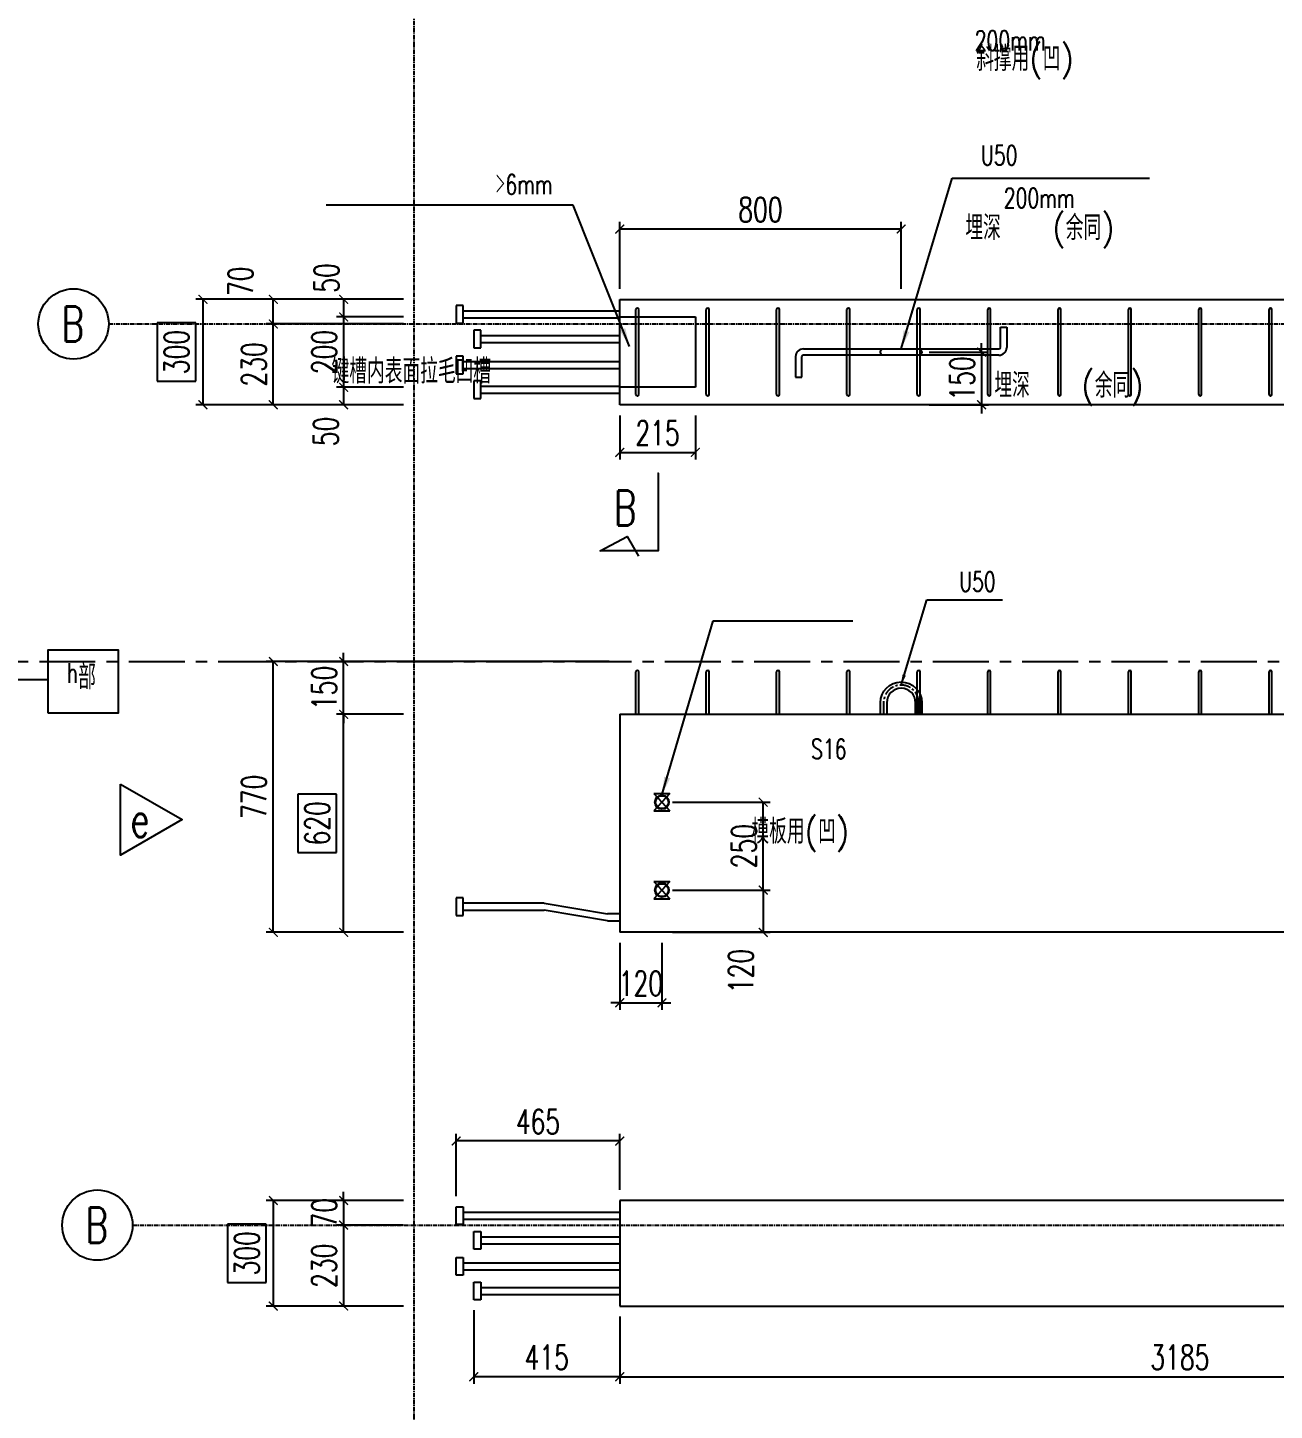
# Model space of a CAD drawing. Header units: inches. Extents: x 280713 to 330889, y 163288 to 177285.
# Drawn here: x 316578 to 320123, y 167412 to 171344 of the extents above; entities that cross this region are included whole.
import ezdxf
from ezdxf.enums import TextEntityAlignment as Align

# ---------------------------------------------------------------- set-up
doc = ezdxf.new("R2010")
doc.units = ezdxf.units.IN
doc.linetypes.add('CENTER', pattern=[50.8, 31.75, -6.35, 6.35, -6.35])
for name, color, linetype in [('PC梁箍筋', 3, 'Continuous'), ('PC梁钢筋', 6, 'Continuous'), ('尺寸', 7, 'Continuous'), ('文字', 7, 'Continuous'), ('轴线', 1, 'CENTER'), ('金属件S', 243, 'Continuous'), ('金属件U', 163, 'Continuous'), ('预制构件', 30, 'Continuous')]:
    doc.layers.add(name, color=color, linetype=linetype)
doc.styles.add('中文标注', font='standard.shx', dxfattribs={"bigfont": 'gbcbig.shx'})
doc.styles.add('副本柱标注', font='simplex.shx', dxfattribs={"width": 0.7, "bigfont": 'gbcbig.shx'})
doc.styles.add('尺寸123', font='simplex1.shx', dxfattribs={"width": 0.7, "height": 70, "bigfont": 'gbcbig.shx'})
doc.styles.add('尺寸用', font='', dxfattribs={"width": 0.7, "height": 40})
doc.styles.get('尺寸用').set_extended_font_data('SimSun')
doc.dimstyles.new('S-10', dxfattribs={"dimscale": 10, "dimtxt": 3.5, "dimasz": 2.5, "dimexe": 2, "dimexo": 3, "dimgap": 2, "dimtad": 1, "dimdec": 1, "dimdsep": 46, "dimtxsty": '尺寸用', "dimblk": 'ARCHTICK', "dimcen": 1.75, "dimaunit": 1, "dimadec": 0, "dimazin": 0, "dimtfac": 1, "dimtdec": 1, "dimtix": 1, "dimtmove": 2, "dimatfit": 3, "dimfxl": 1, "dimarcsym": 0})
doc.dimstyles.new('S-30', dxfattribs={"dimscale": 30, "dimtxt": 3.5, "dimasz": 1, "dimexe": 1, "dimexo": 3, "dimtad": 1, "dimdec": 1, "dimdsep": 46, "dimtxsty": '尺寸用', "dimblk": 'ARCHTICK', "dimcen": 1.75, "dimaunit": 1, "dimadec": 1, "dimazin": 0, "dimtfac": 1, "dimtdec": 1, "dimtix": 1, "dimtmove": 2, "dimatfit": 3, "dimfxl": 1, "dimarcsym": 0})
doc.dimstyles.new('副本 S-10', dxfattribs={"dimscale": 10, "dimtxt": 3.5, "dimasz": 2.5, "dimexe": 2, "dimexo": 3, "dimgap": -2, "dimtad": 1, "dimdec": 1, "dimdsep": 46, "dimtxsty": '尺寸用', "dimblk": 'ARCHTICK', "dimcen": 1.75, "dimaunit": 1, "dimadec": 0, "dimazin": 0, "dimtfac": 1, "dimtdec": 1, "dimtix": 1, "dimtmove": 2, "dimatfit": 3, "dimfxl": 1, "dimarcsym": 0})

# ---------------------------------------------------------------- blocks, each defined once
blk = doc.blocks.new('_ArchTick')
at = {"color": 0, "linetype": 'ByBlock', "const_width": 0.15}
blk.add_lwpolyline([(-0.5, -0.5), (0.5, 0.5)], dxfattribs=at)
blk = doc.blocks.new('*D63')
at = {"layer": 'Defpoints', "color": 0, "transparency": 16777216}
for p in [(317676.6, 170571.8), (317476.6, 170521.8), (317676.6, 170521.8)]:
    blk.add_point(p, dxfattribs=at)
at = {"layer": '尺寸', "color": 0, "lineweight": -2, "transparency": 16777216}
for p, q in [((317646.6, 170571.8), (317456.6, 170571.8)), ((317476.6, 170571.8), (317476.6, 170521.8)), ((317646.6, 170521.8), (317456.6, 170521.8))]:
    blk.add_line(p, q, dxfattribs=at)
at = {"layer": '尺寸', "color": 0, "lineweight": -2, "transparency": 16777216, "xscale": 25, "yscale": 25, "zscale": 25}
for p, rotation in [((317476.6, 170571.8), 90), ((317476.6, 170521.8), 270)]:
    blk.add_blockref('_ArchTick', p, dxfattribs=dict(at, rotation=rotation))
at = {"layer": '尺寸', "color": 0, "transparency": 16777216, "insert": (317428.2, 170632.6), "char_height": 70, "attachment_point": 5, "rotation": 90, "style": '尺寸123'}
blk.add_mtext('50', dxfattribs=at)
blk = doc.blocks.new('*D64')
at = {"layer": 'Defpoints', "color": 0, "transparency": 16777216}
for p in [(317676.6, 170521.8), (317476.6, 170321.8), (317676.6, 170321.8)]:
    blk.add_point(p, dxfattribs=at)
at = {"layer": '尺寸', "color": 0, "lineweight": -2, "transparency": 16777216}
for p, q in [((317646.6, 170521.8), (317456.6, 170521.8)), ((317476.6, 170521.8), (317476.6, 170321.8)), ((317646.6, 170321.8), (317456.6, 170321.8))]:
    blk.add_line(p, q, dxfattribs=at)
at = {"layer": '尺寸', "color": 0, "lineweight": -2, "transparency": 16777216, "xscale": 25, "yscale": 25, "zscale": 25}
for p, rotation in [((317476.6, 170521.8), 90), ((317476.6, 170321.8), 270)]:
    blk.add_blockref('_ArchTick', p, dxfattribs=dict(at, rotation=rotation))
at = {"layer": '尺寸', "color": 0, "transparency": 16777216, "insert": (317421.6, 170421.8), "char_height": 70, "attachment_point": 5, "rotation": 90, "style": '尺寸123'}
blk.add_mtext('200', dxfattribs=at)
blk = doc.blocks.new('*D65')
at = {"layer": 'Defpoints', "color": 0, "transparency": 16777216}
for p in [(317676.6, 170321.8), (317476.6, 170271.8), (317676.6, 170271.8)]:
    blk.add_point(p, dxfattribs=at)
at = {"layer": '尺寸', "color": 0, "lineweight": -2, "transparency": 16777216}
for p, q in [((317646.6, 170321.8), (317456.6, 170321.8)), ((317476.6, 170321.8), (317476.6, 170271.8)), ((317646.6, 170271.8), (317456.6, 170271.8))]:
    blk.add_line(p, q, dxfattribs=at)
at = {"layer": '尺寸', "color": 0, "lineweight": -2, "transparency": 16777216, "xscale": 25, "yscale": 25, "zscale": 25}
for p, rotation in [((317476.6, 170321.8), 90), ((317476.6, 170271.8), 270)]:
    blk.add_blockref('_ArchTick', p, dxfattribs=dict(at, rotation=rotation))
at = {"layer": '尺寸', "color": 0, "transparency": 16777216, "insert": (317426.2, 170196), "char_height": 70, "attachment_point": 5, "rotation": 90, "style": '尺寸123'}
blk.add_mtext('50', dxfattribs=at)
blk = doc.blocks.new('*D66')
at = {"layer": 'Defpoints', "color": 0, "transparency": 16777216}
for p in [(317676.6, 170571.8), (317076.6, 170271.8), (317676.6, 170271.8)]:
    blk.add_point(p, dxfattribs=at)
at = {"layer": '尺寸', "color": 0, "lineweight": -2, "transparency": 16777216}
for p, q in [((317646.6, 170571.8), (317056.6, 170571.8)), ((317076.6, 170571.8), (317076.6, 170271.8)), ((317056.6, 170504.8), (316946.6, 170504.8)), ((316946.6, 170504.8), (316946.6, 170338.8)), ((317056.6, 170338.8), (317056.6, 170504.8)), ((316946.6, 170338.8), (317056.6, 170338.8)), ((317646.6, 170271.8), (317056.6, 170271.8))]:
    blk.add_line(p, q, dxfattribs=at)
at = {"layer": '尺寸', "color": 0, "lineweight": -2, "transparency": 16777216, "xscale": 25, "yscale": 25, "zscale": 25}
for p, rotation in [((317076.6, 170571.8), 90), ((317076.6, 170271.8), 270)]:
    blk.add_blockref('_ArchTick', p, dxfattribs=dict(at, rotation=rotation))
at = {"layer": '尺寸', "color": 0, "transparency": 16777216, "insert": (317001.6, 170421.8), "char_height": 70, "attachment_point": 5, "rotation": 90, "style": '副本柱标注'}
blk.add_mtext('300', dxfattribs=at)
blk = doc.blocks.new('*D67')
at = {"layer": 'Defpoints', "color": 0, "transparency": 16777216}
for p in [(317276.6, 170501.8), (317676.6, 170501.8), (317676.6, 170271.8)]:
    blk.add_point(p, dxfattribs=at)
at = {"layer": '尺寸', "color": 0, "lineweight": -2, "transparency": 16777216}
for p, q in [((317646.6, 170501.8), (317256.6, 170501.8)), ((317276.6, 170271.8), (317276.6, 170501.8)), ((317646.6, 170271.8), (317256.6, 170271.8))]:
    blk.add_line(p, q, dxfattribs=at)
at = {"layer": '尺寸', "color": 0, "lineweight": -2, "transparency": 16777216, "xscale": 25, "yscale": 25, "zscale": 25}
for p, rotation in [((317276.6, 170501.8), 90), ((317276.6, 170271.8), 270)]:
    blk.add_blockref('_ArchTick', p, dxfattribs=dict(at, rotation=rotation))
at = {"layer": '尺寸', "color": 0, "transparency": 16777216, "insert": (317221.6, 170386.8), "char_height": 70, "attachment_point": 5, "rotation": 90, "style": '尺寸123'}
blk.add_mtext('230', dxfattribs=at)
blk = doc.blocks.new('*D74')
at = {"layer": 'Defpoints', "color": 0, "transparency": 16777216}
for p in [(317476.6, 169391.8), (317676.6, 169391.8), (317676.6, 168771.8)]:
    blk.add_point(p, dxfattribs=at)
at = {"layer": '尺寸', "color": 0, "lineweight": -2, "transparency": 16777216}
for p, q in [((317646.6, 169391.8), (317456.6, 169391.8)), ((317476.6, 168771.8), (317476.6, 169391.8)), ((317456.6, 169164.8), (317346.6, 169164.8)), ((317346.6, 169164.8), (317346.6, 168998.8)), ((317456.6, 168998.8), (317456.6, 169164.8)), ((317346.6, 168998.8), (317456.6, 168998.8)), ((317646.6, 168771.8), (317456.6, 168771.8))]:
    blk.add_line(p, q, dxfattribs=at)
at = {"layer": '尺寸', "color": 0, "lineweight": -2, "transparency": 16777216, "xscale": 25, "yscale": 25, "zscale": 25}
for p, rotation in [((317476.6, 169391.8), 90), ((317476.6, 168771.8), 270)]:
    blk.add_blockref('_ArchTick', p, dxfattribs=dict(at, rotation=rotation))
at = {"layer": '尺寸', "color": 0, "transparency": 16777216, "insert": (317401.6, 169081.8), "char_height": 70, "attachment_point": 5, "rotation": 90, "style": '副本柱标注'}
blk.add_mtext('620', dxfattribs=at)
blk = doc.blocks.new('*D75')
at = {"layer": 'Defpoints', "color": 0, "transparency": 16777216}
for p in [(317476.6, 169541.8), (317676.6, 169541.8), (317676.6, 169391.8)]:
    blk.add_point(p, dxfattribs=at)
at = {"layer": '尺寸', "color": 0, "lineweight": -2, "transparency": 16777216}
for p, q in [((317476.6, 169541.8), (317476.6, 169566.8)), ((317646.6, 169541.8), (317456.6, 169541.8)), ((317476.6, 169391.8), (317476.6, 169541.8)), ((317646.6, 169391.8), (317456.6, 169391.8)), ((317476.6, 169391.8), (317476.6, 169366.8))]:
    blk.add_line(p, q, dxfattribs=at)
at = {"layer": '尺寸', "color": 0, "lineweight": -2, "transparency": 16777216, "xscale": 25, "yscale": 25, "zscale": 25}
for p, rotation in [((317476.6, 169541.8), 270), ((317476.6, 169391.8), 90)]:
    blk.add_blockref('_ArchTick', p, dxfattribs=dict(at, rotation=rotation))
at = {"layer": '尺寸', "color": 0, "transparency": 16777216, "insert": (317421.6, 169466.8), "char_height": 70, "attachment_point": 5, "rotation": 90, "style": '尺寸123'}
blk.add_mtext('150', dxfattribs=at)
blk = doc.blocks.new('*D76')
at = {"layer": 'Defpoints', "color": 0, "transparency": 16777216}
for p in [(317276.6, 169541.8), (318261.6, 169541.8), (317676.6, 168771.8)]:
    blk.add_point(p, dxfattribs=at)
at = {"layer": '尺寸', "color": 0, "lineweight": -2, "transparency": 16777216}
for p, q in [((318231.6, 169541.8), (317256.6, 169541.8)), ((317276.6, 168771.8), (317276.6, 169541.8)), ((317646.6, 168771.8), (317256.6, 168771.8))]:
    blk.add_line(p, q, dxfattribs=at)
at = {"layer": '尺寸', "color": 0, "lineweight": -2, "transparency": 16777216, "xscale": 25, "yscale": 25, "zscale": 25}
for p, rotation in [((317276.6, 169541.8), 90), ((317276.6, 168771.8), 270)]:
    blk.add_blockref('_ArchTick', p, dxfattribs=dict(at, rotation=rotation))
at = {"layer": '尺寸', "color": 0, "transparency": 16777216, "insert": (317221.6, 169156.8), "char_height": 70, "attachment_point": 5, "rotation": 90, "style": '尺寸123'}
blk.add_mtext('770', dxfattribs=at)
blk = doc.blocks.new('S16')
at = {"layer": '金属件S'}
for p, q in [((-13.6, 14.6), (13.6, -14.6)), ((13.6, 14.6), (-13.6, -14.6)), ((-13.6, 14.6), (13.6, 14.6)), ((-13.6, -14.6), (13.6, -14.6))]:
    blk.add_line(p, q, dxfattribs=at)
blk.add_circle((0, 0), 11, dxfattribs=at)
blk = doc.blocks.new('凹槽')
at = {"layer": '金属件S', "color": 8}
blk.add_circle((0, 0), 20, dxfattribs=at)
blk = doc.blocks.new('*D77')
at = {"layer": 'Defpoints', "color": 0, "transparency": 16777216}
for p in [(318381.6, 168891.8), (318381.6, 168771.8), (318669.5, 168771.8)]:
    blk.add_point(p, dxfattribs=at)
at = {"layer": '尺寸', "color": 0, "lineweight": -2, "transparency": 16777216}
for p, q in [((318411.6, 168891.8), (318689.5, 168891.8)), ((318669.5, 168891.8), (318669.5, 168771.8)), ((318411.6, 168771.8), (318689.5, 168771.8))]:
    blk.add_line(p, q, dxfattribs=at)
at = {"layer": '尺寸', "color": 0, "lineweight": -2, "transparency": 16777216, "xscale": 25, "yscale": 25, "zscale": 25}
for p, rotation in [((318669.5, 168891.8), 90), ((318669.5, 168771.8), 270)]:
    blk.add_blockref('_ArchTick', p, dxfattribs=dict(at, rotation=rotation))
at = {"layer": '尺寸', "color": 0, "transparency": 16777216, "insert": (318605.9, 168661.9), "char_height": 70, "attachment_point": 5, "rotation": 90, "style": '尺寸123'}
blk.add_mtext('120', dxfattribs=at)
blk = doc.blocks.new('*D78')
at = {"layer": 'Defpoints', "color": 0, "transparency": 16777216}
for p in [(318381.6, 169141.8), (318669.5, 169141.8), (318381.6, 168891.8)]:
    blk.add_point(p, dxfattribs=at)
at = {"layer": '尺寸', "color": 0, "lineweight": -2, "transparency": 16777216}
for p, q in [((318411.6, 169141.8), (318689.5, 169141.8)), ((318669.5, 168891.8), (318669.5, 169141.8)), ((318411.6, 168891.8), (318689.5, 168891.8))]:
    blk.add_line(p, q, dxfattribs=at)
at = {"layer": '尺寸', "color": 0, "lineweight": -2, "transparency": 16777216, "xscale": 25, "yscale": 25, "zscale": 25}
for p, rotation in [((318669.5, 169141.8), 90), ((318669.5, 168891.8), 270)]:
    blk.add_blockref('_ArchTick', p, dxfattribs=dict(at, rotation=rotation))
at = {"layer": '尺寸', "color": 0, "transparency": 16777216, "insert": (318614.5, 169016.8), "char_height": 70, "attachment_point": 5, "rotation": 90, "style": '尺寸123'}
blk.add_mtext('250', dxfattribs=at)
blk = doc.blocks.new('*D79')
at = {"layer": 'Defpoints', "color": 0, "transparency": 16777216}
for p in [(318261.6, 168771.8), (318381.6, 168771.8), (318381.6, 168571.4)]:
    blk.add_point(p, dxfattribs=at)
at = {"layer": '尺寸', "color": 0, "lineweight": -2, "transparency": 16777216}
for p, q in [((318261.6, 168741.8), (318261.6, 168551.4)), ((318381.6, 168741.8), (318381.6, 168551.4)), ((318261.6, 168571.4), (318236.6, 168571.4)), ((318261.6, 168571.4), (318381.6, 168571.4)), ((318381.6, 168571.4), (318406.6, 168571.4))]:
    blk.add_line(p, q, dxfattribs=at)
at = {"layer": '尺寸', "color": 0, "lineweight": -2, "transparency": 16777216, "xscale": 25, "yscale": 25, "zscale": 25}
blk.add_blockref('_ArchTick', (318261.6, 168571.4), dxfattribs=at)
at = {"layer": '尺寸', "color": 0, "lineweight": -2, "transparency": 16777216, "xscale": 25, "yscale": 25, "zscale": 25, "rotation": 180}
blk.add_blockref('_ArchTick', (318381.6, 168571.4), dxfattribs=at)
at = {"layer": '尺寸', "color": 0, "transparency": 16777216, "insert": (318321.6, 168626.4), "char_height": 70, "attachment_point": 5, "style": '尺寸123'}
blk.add_mtext('120', dxfattribs=at)
blk = doc.blocks.new('*D83')
at = {"layer": 'Defpoints', "color": 0, "transparency": 16777216}
for p in [(317676.6, 168009.1), (317276.6, 167709.1), (317676.6, 167709.1)]:
    blk.add_point(p, dxfattribs=at)
at = {"layer": '尺寸', "color": 0, "lineweight": -2, "transparency": 16777216}
for p, q in [((317646.6, 168009.1), (317256.6, 168009.1)), ((317276.6, 168009.1), (317276.6, 167709.1)), ((317256.6, 167942.1), (317146.6, 167942.1)), ((317146.6, 167942.1), (317146.6, 167776.1)), ((317256.6, 167776.1), (317256.6, 167942.1)), ((317146.6, 167776.1), (317256.6, 167776.1)), ((317646.6, 167709.1), (317256.6, 167709.1))]:
    blk.add_line(p, q, dxfattribs=at)
at = {"layer": '尺寸', "color": 0, "lineweight": -2, "transparency": 16777216, "xscale": 25, "yscale": 25, "zscale": 25}
for p, rotation in [((317276.6, 168009.1), 90), ((317276.6, 167709.1), 270)]:
    blk.add_blockref('_ArchTick', p, dxfattribs=dict(at, rotation=rotation))
at = {"layer": '尺寸', "color": 0, "transparency": 16777216, "insert": (317201.6, 167859.1), "char_height": 70, "attachment_point": 5, "rotation": 90, "style": '副本柱标注'}
blk.add_mtext('300', dxfattribs=at)
blk = doc.blocks.new('*D84')
at = {"layer": 'Defpoints', "color": 0, "transparency": 16777216}
for p in [(317676.6, 168009.1), (317476.6, 167939.1), (317676.6, 167939.1)]:
    blk.add_point(p, dxfattribs=at)
at = {"layer": '尺寸', "color": 0, "lineweight": -2, "transparency": 16777216}
for p, q in [((317476.6, 168009.1), (317476.6, 168034.1)), ((317646.6, 168009.1), (317456.6, 168009.1)), ((317476.6, 168009.1), (317476.6, 167939.1)), ((317646.6, 167939.1), (317456.6, 167939.1)), ((317476.6, 167939.1), (317476.6, 167914.1))]:
    blk.add_line(p, q, dxfattribs=at)
at = {"layer": '尺寸', "color": 0, "lineweight": -2, "transparency": 16777216, "xscale": 25, "yscale": 25, "zscale": 25}
for p, rotation in [((317476.6, 168009.1), 270), ((317476.6, 167939.1), 90)]:
    blk.add_blockref('_ArchTick', p, dxfattribs=dict(at, rotation=rotation))
at = {"layer": '尺寸', "color": 0, "transparency": 16777216, "insert": (317421.6, 167974.1), "char_height": 70, "attachment_point": 5, "rotation": 90, "style": '尺寸123'}
blk.add_mtext('70', dxfattribs=at)
blk = doc.blocks.new('*D85')
at = {"layer": 'Defpoints', "color": 0, "transparency": 16777216}
for p in [(317846.6, 167727.1), (318261.6, 167709.1), (317846.6, 167508.2)]:
    blk.add_point(p, dxfattribs=at)
at = {"layer": '尺寸', "color": 0, "lineweight": -2, "transparency": 16777216}
for p, q in [((317846.6, 167697.1), (317846.6, 167488.2)), ((318261.6, 167679.1), (318261.6, 167488.2)), ((318261.6, 167508.2), (317846.6, 167508.2))]:
    blk.add_line(p, q, dxfattribs=at)
at = {"layer": '尺寸', "color": 0, "lineweight": -2, "transparency": 16777216, "xscale": 25, "yscale": 25, "zscale": 25, "rotation": 180}
blk.add_blockref('_ArchTick', (317846.6, 167508.2), dxfattribs=at)
at = {"layer": '尺寸', "color": 0, "lineweight": -2, "transparency": 16777216, "xscale": 25, "yscale": 25, "zscale": 25}
blk.add_blockref('_ArchTick', (318261.6, 167508.2), dxfattribs=at)
at = {"layer": '尺寸', "color": 0, "transparency": 16777216, "insert": (318054.1, 167563.2), "char_height": 70, "attachment_point": 5, "style": '尺寸123'}
blk.add_mtext('415', dxfattribs=at)
blk = doc.blocks.new('A$C4EE41C80')
at = {"layer": '金属件U'}
for p, q in [((582, 84), (582, 142)), ((582, 142), (600, 142)), ((600, 142), (600, 84)), ((22, 80), (578, 80)), ((0, 58), (0, 0)), ((18, 0), (18, 58)), ((578, 62), (22, 62)), ((0, 0), (18, 0))]:
    blk.add_line(p, q, dxfattribs=at)
blk.add_lwpolyline([(350, 80, -1), (350, 62), (250, 62, -1), (250, 80)], format="xyb", close=True, dxfattribs=at)
for centre, radius, start, end in [((22, 58), 22, 90, 180), ((578, 84), 22, 270, 0), ((578, 84), 4, 270, 0), ((22, 58), 4, 90, 180)]:
    blk.add_arc(centre, radius, start, end, dxfattribs=at)
blk = doc.blocks.new('A$C5BBB44EC')
at = {"layer": '轴线'}
for p, q in [((9, 33), (9, 0)), ((109, 33), (109, 0))]:
    blk.add_line(p, q, dxfattribs=at)
blk.add_arc((59, 33), 50, 0, 180, dxfattribs=at)
at = {"layer": '金属件U'}
for points in [[(0, 0), (0, 33, -1), (118, 33), (118, 0)], [(100, 0), (100, 33, 1), (18, 33), (18, 0)]]:
    blk.add_lwpolyline(points, format="xyb", dxfattribs=at)
blk = doc.blocks.new('*D118')
at = {"layer": 'Defpoints', "color": 0, "transparency": 16777216}
for p in [(318261.6, 167709.1), (321446.6, 167709.1), (321446.6, 167508.2)]:
    blk.add_point(p, dxfattribs=at)
at = {"layer": '尺寸', "color": 0, "lineweight": -2, "transparency": 16777216}
for p, q in [((318261.6, 167679.1), (318261.6, 167488.2)), ((321446.6, 167679.1), (321446.6, 167488.2)), ((318261.6, 167508.2), (321446.6, 167508.2))]:
    blk.add_line(p, q, dxfattribs=at)
at = {"layer": '尺寸', "color": 0, "lineweight": -2, "transparency": 16777216, "xscale": 25, "yscale": 25, "zscale": 25, "rotation": 180}
blk.add_blockref('_ArchTick', (318261.6, 167508.2), dxfattribs=at)
at = {"layer": '尺寸', "color": 0, "lineweight": -2, "transparency": 16777216, "xscale": 25, "yscale": 25, "zscale": 25}
blk.add_blockref('_ArchTick', (321446.6, 167508.2), dxfattribs=at)
at = {"layer": '尺寸', "color": 0, "transparency": 16777216, "insert": (319854.1, 167563.2), "char_height": 70, "attachment_point": 5, "style": '尺寸123'}
blk.add_mtext('3185', dxfattribs=at)
blk = doc.blocks.new('*D139')
at = {"layer": 'Defpoints', "color": 0, "transparency": 16777216}
for p in [(317676.6, 167939.1), (317476.6, 167709.1), (317676.6, 167709.1)]:
    blk.add_point(p, dxfattribs=at)
at = {"layer": '尺寸', "color": 0, "lineweight": -2, "transparency": 16777216}
for p, q in [((317646.6, 167939.1), (317456.6, 167939.1)), ((317476.6, 167939.1), (317476.6, 167709.1)), ((317646.6, 167709.1), (317456.6, 167709.1))]:
    blk.add_line(p, q, dxfattribs=at)
at = {"layer": '尺寸', "color": 0, "lineweight": -2, "transparency": 16777216, "xscale": 25, "yscale": 25, "zscale": 25}
for p, rotation in [((317476.6, 167939.1), 90), ((317476.6, 167709.1), 270)]:
    blk.add_blockref('_ArchTick', p, dxfattribs=dict(at, rotation=rotation))
at = {"layer": '尺寸', "color": 0, "transparency": 16777216, "insert": (317421, 167823.6), "char_height": 70, "attachment_point": 5, "rotation": 90, "style": '尺寸123'}
blk.add_mtext('230', dxfattribs=at)
blk = doc.blocks.new('*D140')
at = {"layer": 'Defpoints', "color": 0, "transparency": 16777216}
for p in [(317276.6, 170571.8), (317676.6, 170571.8), (317676.6, 170501.8)]:
    blk.add_point(p, dxfattribs=at)
at = {"layer": '尺寸', "color": 0, "lineweight": -2, "transparency": 16777216}
for p, q in [((317646.6, 170571.8), (317256.6, 170571.8)), ((317276.6, 170501.8), (317276.6, 170571.8)), ((317646.6, 170501.8), (317256.6, 170501.8))]:
    blk.add_line(p, q, dxfattribs=at)
at = {"layer": '尺寸', "color": 0, "lineweight": -2, "transparency": 16777216, "xscale": 25, "yscale": 25, "zscale": 25}
for p, rotation in [((317276.6, 170571.8), 90), ((317276.6, 170501.8), 270)]:
    blk.add_blockref('_ArchTick', p, dxfattribs=dict(at, rotation=rotation))
at = {"layer": '尺寸', "color": 0, "transparency": 16777216, "insert": (317183.7, 170623.2), "char_height": 70, "attachment_point": 5, "rotation": 90, "style": '尺寸123'}
blk.add_mtext('70', dxfattribs=at)
blk = doc.blocks.new('*D246')
at = {"layer": 'Defpoints', "color": 0, "transparency": 16777216}
for p in [(317796.6, 168178.4), (317796.6, 167991.1), (318261.6, 168009.1)]:
    blk.add_point(p, dxfattribs=at)
at = {"layer": '尺寸', "color": 0, "lineweight": -2, "transparency": 16777216}
for p, q in [((317796.6, 168021.1), (317796.6, 168198.4)), ((318261.6, 168178.4), (317796.6, 168178.4)), ((318261.6, 168039.1), (318261.6, 168198.4))]:
    blk.add_line(p, q, dxfattribs=at)
at = {"layer": '尺寸', "color": 0, "lineweight": -2, "transparency": 16777216, "xscale": 25, "yscale": 25, "zscale": 25, "rotation": 180}
blk.add_blockref('_ArchTick', (317796.6, 168178.4), dxfattribs=at)
at = {"layer": '尺寸', "color": 0, "lineweight": -2, "transparency": 16777216, "xscale": 25, "yscale": 25, "zscale": 25}
blk.add_blockref('_ArchTick', (318261.6, 168178.4), dxfattribs=at)
at = {"layer": '尺寸', "color": 0, "transparency": 16777216, "insert": (318029.1, 168233.4), "char_height": 70, "attachment_point": 5, "style": '尺寸123'}
blk.add_mtext('465', dxfattribs=at)
blk = doc.blocks.new('*D260')
at = {"layer": 'Defpoints', "color": 0, "transparency": 16777216}
for p in [(319061.6, 170771.8), (318261.6, 170571.8), (319061.6, 170571.8)]:
    blk.add_point(p, dxfattribs=at)
at = {"layer": '尺寸', "color": 0, "lineweight": -2, "transparency": 16777216}
for p, q in [((318261.6, 170601.8), (318261.6, 170791.8)), ((318261.6, 170771.8), (319061.6, 170771.8)), ((319061.6, 170601.8), (319061.6, 170791.8))]:
    blk.add_line(p, q, dxfattribs=at)
at = {"layer": '尺寸', "color": 0, "lineweight": -2, "transparency": 16777216, "xscale": 25, "yscale": 25, "zscale": 25, "rotation": 180}
blk.add_blockref('_ArchTick', (318261.6, 170771.8), dxfattribs=at)
at = {"layer": '尺寸', "color": 0, "lineweight": -2, "transparency": 16777216, "xscale": 25, "yscale": 25, "zscale": 25}
blk.add_blockref('_ArchTick', (319061.6, 170771.8), dxfattribs=at)
at = {"layer": '尺寸', "color": 0, "transparency": 16777216, "insert": (318661.6, 170826.8), "char_height": 70, "attachment_point": 5, "style": '尺寸123'}
blk.add_mtext('800', dxfattribs=at)
blk = doc.blocks.new('*D264')
at = {"layer": 'Defpoints', "color": 0, "transparency": 16777216}
for p in [(318261.6, 170271.8), (318476.6, 170271.8), (318476.6, 170136.7)]:
    blk.add_point(p, dxfattribs=at)
at = {"layer": '尺寸', "color": 0, "lineweight": -2, "transparency": 16777216}
for p, q in [((318261.6, 170241.8), (318261.6, 170116.7)), ((318476.6, 170241.8), (318476.6, 170116.7)), ((318261.6, 170136.7), (318476.6, 170136.7))]:
    blk.add_line(p, q, dxfattribs=at)
at = {"layer": '尺寸', "color": 0, "lineweight": -2, "transparency": 16777216, "xscale": 25, "yscale": 25, "zscale": 25, "rotation": 180}
blk.add_blockref('_ArchTick', (318261.6, 170136.7), dxfattribs=at)
at = {"layer": '尺寸', "color": 0, "lineweight": -2, "transparency": 16777216, "xscale": 25, "yscale": 25, "zscale": 25}
blk.add_blockref('_ArchTick', (318476.6, 170136.7), dxfattribs=at)
at = {"layer": '尺寸', "color": 0, "transparency": 16777216, "insert": (318369.1, 170191.7), "char_height": 70, "attachment_point": 5, "style": '尺寸123'}
blk.add_mtext('215', dxfattribs=at)
blk = doc.blocks.new('*D265')
at = {"layer": 'Defpoints', "color": 0, "transparency": 16777216}
for p in [(319111.6, 170421.8), (319111.6, 170271.8), (319290.3, 170271.8)]:
    blk.add_point(p, dxfattribs=at)
at = {"layer": '尺寸', "color": 0, "lineweight": -2, "transparency": 16777216}
for p, q in [((319141.6, 170421.8), (319310.3, 170421.8)), ((319290.3, 170421.8), (319290.3, 170446.8)), ((319290.3, 170421.8), (319290.3, 170271.8)), ((319141.6, 170271.8), (319310.3, 170271.8)), ((319290.3, 170271.8), (319290.3, 170246.8))]:
    blk.add_line(p, q, dxfattribs=at)
at = {"layer": '尺寸', "color": 0, "lineweight": -2, "transparency": 16777216, "xscale": 25, "yscale": 25, "zscale": 25}
for p, rotation in [((319290.3, 170421.8), 270), ((319290.3, 170271.8), 90)]:
    blk.add_blockref('_ArchTick', p, dxfattribs=dict(at, rotation=rotation))
at = {"layer": '尺寸', "color": 0, "transparency": 16777216, "insert": (319235.3, 170346.8), "char_height": 70, "attachment_point": 5, "rotation": 90, "style": '尺寸123'}
blk.add_mtext('150', dxfattribs=at)

msp = doc.modelspace()

# ---------------------------------------------------------------- linework, layer by layer
at = {"layer": 'PC梁箍筋'}
for p, q in [((318307.58, 170300.78), (318307.58, 170542.78)), ((318315.58, 170300.78), (318315.58, 170542.78)), ((318507.58, 170300.78), (318507.58, 170542.78)), ((318515.58, 170300.78), (318515.58, 170542.78)), ((318707.58, 170300.78), (318707.58, 170542.78)), ((318715.58, 170300.78), (318715.58, 170542.78)), ((318907.58, 170300.78), (318907.58, 170542.78)), ((318915.58, 170300.78), (318915.58, 170542.78)), ((319107.58, 170300.78), (319107.58, 170542.78)), ((319115.58, 170300.78), (319115.58, 170542.78)), ((319307.58, 170300.78), (319307.58, 170542.78)), ((319315.58, 170300.78), (319315.58, 170542.78)), ((319507.58, 170300.78), (319507.58, 170542.78)), ((319515.58, 170300.78), (319515.58, 170542.78)), ((319707.58, 170300.78), (319707.58, 170542.78)), ((319715.58, 170300.78), (319715.58, 170542.78)), ((319907.58, 170300.78), (319907.58, 170542.78)), ((319915.58, 170300.78), (319915.58, 170542.78)), ((320107.58, 170300.78), (320107.58, 170542.78)), ((320115.58, 170300.78), (320115.58, 170542.78)), ((318307.58, 169391.78), (318307.58, 169512.78)), ((318315.58, 169391.78), (318315.58, 169512.78)), ((318507.58, 169391.78), (318507.58, 169512.78)), ((318515.58, 169391.78), (318515.58, 169512.78)), ((318707.58, 169391.78), (318707.58, 169512.78)), ((318715.58, 169391.78), (318715.58, 169512.78)), ((318907.58, 169391.78), (318907.58, 169512.78)), ((318915.58, 169391.78), (318915.58, 169512.78)), ((319107.58, 169391.78), (319107.58, 169512.78)), ((319115.58, 169391.78), (319115.58, 169512.78)), ((319307.58, 169391.78), (319307.58, 169512.78)), ((319315.58, 169391.78), (319315.58, 169512.78)), ((319507.58, 169391.78), (319507.58, 169512.78)), ((319515.58, 169391.78), (319515.58, 169512.78)), ((319707.58, 169391.78), (319707.58, 169512.78)), ((319715.58, 169391.78), (319715.58, 169512.78)), ((319907.58, 169391.78), (319907.58, 169512.78)), ((319915.58, 169391.78), (319915.58, 169512.78)), ((320107.58, 169391.78), (320107.58, 169512.78)), ((320115.58, 169391.78), (320115.58, 169512.78))]:
    msp.add_line(p, q, dxfattribs=at)
for centre, start, end in [((318311.58, 170542.78), 0, 180), ((318511.58, 170542.78), 0, 180), ((318711.58, 170542.78), 0, 180), ((318911.58, 170542.78), 0, 180), ((319111.58, 170542.78), 0, 180), ((319311.58, 170542.78), 0, 180), ((319511.58, 170542.78), 0, 180), ((319711.58, 170542.78), 0, 180), ((319911.58, 170542.78), 0, 180), ((320111.58, 170542.78), 0, 180), ((318311.58, 170300.78), 180, 0), ((318511.58, 170300.78), 180, 0), ((318711.58, 170300.78), 180, 0), ((318911.58, 170300.78), 180, 0), ((319111.58, 170300.78), 180, 0), ((319311.58, 170300.78), 180, 0), ((319511.58, 170300.78), 180, 0), ((319711.58, 170300.78), 180, 0), ((319911.58, 170300.78), 180, 0), ((320111.58, 170300.78), 180, 0), ((318311.58, 169512.78), 0, 180), ((318511.58, 169512.78), 0, 180), ((318711.58, 169512.78), 0, 180), ((318911.58, 169512.78), 0, 180), ((319111.58, 169512.78), 0, 180), ((319311.58, 169512.78), 0, 180), ((319511.58, 169512.78), 0, 180), ((319711.58, 169512.78), 0, 180), ((319911.58, 169512.78), 0, 180), ((320111.58, 169512.78), 0, 180)]:
    msp.add_arc(centre, 4, start, end, dxfattribs=at)
at = {"layer": 'PC梁钢筋'}
for p, q in [((317816.58, 170553.78), (317796.58, 170553.78)), ((317796.58, 170553.78), (317796.58, 170503.78)), ((317816.58, 170503.78), (317816.58, 170553.78)), ((317816.58, 170538.78), (318261.58, 170538.78)), ((317796.58, 170503.78), (317816.58, 170503.78)), ((317816.58, 170518.78), (318261.58, 170518.78)), ((317866.58, 170483.78), (317846.58, 170483.78)), ((317846.58, 170483.78), (317846.58, 170433.78)), ((317866.58, 170433.78), (317866.58, 170483.78)), ((317866.58, 170468.78), (318261.58, 170468.78)), ((317866.58, 170448.78), (318261.58, 170448.78)), ((317816.58, 170409.78), (317796.58, 170409.78)), ((317796.58, 170409.78), (317796.58, 170359.78)), ((317816.58, 170359.78), (317816.58, 170409.78)), ((317846.58, 170433.78), (317866.58, 170433.78)), ((317816.58, 170394.78), (318261.58, 170394.78)), ((317816.58, 170374.78), (318261.58, 170374.78)), ((317796.58, 170359.78), (317816.58, 170359.78)), ((317866.58, 170339.78), (317846.58, 170339.78)), ((317846.58, 170339.78), (317846.58, 170289.78)), ((317866.58, 170289.78), (317866.58, 170339.78)), ((317866.58, 170324.78), (318261.58, 170324.78)), ((317866.58, 170304.78), (318261.58, 170304.78)), ((317846.58, 170289.78), (317866.58, 170289.78)), ((317816.58, 168869.78), (317796.58, 168869.78)), ((317796.58, 168869.78), (317796.58, 168819.78)), ((317816.58, 168819.78), (317816.58, 168869.78)), ((318046.58, 168854.78), (317816.58, 168854.78)), ((318046.58, 168854.78), (318226.58, 168824.78)), ((317796.58, 168819.78), (317816.58, 168819.78)), ((317816.58, 168834.78), (318046.58, 168834.78)), ((318226.58, 168804.78), (318046.58, 168834.78)), ((318261.58, 168824.78), (318226.58, 168824.78)), ((318226.58, 168804.78), (318261.58, 168804.78)), ((317796.58, 167941.1), (317796.58, 167991.1)), ((317796.58, 167991.1), (317816.58, 167991.1)), ((317816.58, 167991.1), (317816.58, 167941.1)), ((317816.58, 167976.1), (318261.58, 167976.1)), ((317816.58, 167941.1), (317796.58, 167941.1)), ((317816.58, 167956.1), (318261.58, 167956.1)), ((317846.58, 167871.1), (317846.58, 167921.1)), ((317846.58, 167921.1), (317866.58, 167921.1)), ((317866.58, 167921.1), (317866.58, 167871.1)), ((317866.58, 167906.1), (318261.58, 167906.1)), ((317866.58, 167871.1), (317846.58, 167871.1)), ((317866.58, 167886.1), (318261.58, 167886.1)), ((317796.58, 167797.1), (317796.58, 167847.1)), ((317796.58, 167847.1), (317816.58, 167847.1)), ((317816.58, 167847.1), (317816.58, 167797.1)), ((317816.58, 167832.1), (318261.58, 167832.1)), ((317816.58, 167797.1), (317796.58, 167797.1)), ((317816.58, 167812.1), (318261.58, 167812.1)), ((317846.58, 167727.1), (317846.58, 167777.1)), ((317846.58, 167777.1), (317866.58, 167777.1)), ((317866.58, 167777.1), (317866.58, 167727.1)), ((317866.58, 167762.1), (318261.58, 167762.1)), ((317866.58, 167742.1), (318261.58, 167742.1)), ((317866.58, 167727.1), (317846.58, 167727.1))]:
    msp.add_line(p, q, dxfattribs=at)
at = {"layer": '尺寸'}
msp.add_lwpolyline([(316368.77, 169204.51), (316515.21, 169491.08), (316635.69, 169491.08)], dxfattribs=at)
at = {"layer": '文字'}
msp.add_lwpolyline([(318370.38, 170077.88), (318370.38, 170077.88), (318370.38, 169856.93), (318205.94, 169856.93), (318282.32, 169897.41), (318314.72, 169841.87)], dxfattribs=at)
for points in [[(316635.69, 169395.52), (316837.03, 169395.52), (316837.03, 169574.57), (316635.69, 169574.57)], [(316842.61, 169193.24), (317017.35, 169092.35), (316842.61, 168991.47)]]:
    msp.add_lwpolyline(points, close=True, dxfattribs=at)
for centre in [(316708.62, 170501.78), (316776.58, 167939.1)]:
    msp.add_circle(centre, 100, dxfattribs=at)
at = {"layer": '轴线', "ltscale": 0.4}
for p, q in [((317676.58, 173802.14), (317676.58, 164847.54)), ((316808.62, 170501.78), (326738.42, 170501.78)), ((316876.58, 167939.1), (326738.42, 167939.1))]:
    msp.add_line(p, q, dxfattribs=at)
at = {"layer": '轴线', "ltscale": 5}
msp.add_line((314833.96, 169541.78), (327898.45, 169541.78), dxfattribs=at)
at = {"layer": '预制构件'}
for p, q in [((318261.58, 170271.78), (318261.58, 170571.78)), ((318261.58, 170571.78), (321446.58, 170571.78)), ((318261.58, 170521.78), (318476.58, 170521.78)), ((318476.58, 170521.78), (318476.58, 170321.78)), ((318476.58, 170321.78), (318261.58, 170321.78)), ((321446.58, 170271.78), (318261.58, 170271.78)), ((318261.58, 169391.78), (318261.58, 168771.78)), ((318261.58, 169391.78), (321446.58, 169391.78)), ((321446.58, 168771.78), (318261.58, 168771.78)), ((318261.58, 168009.1), (318261.58, 167709.1)), ((321446.58, 168009.1), (318261.58, 168009.1)), ((318261.58, 167709.1), (321446.58, 167709.1))]:
    msp.add_line(p, q, dxfattribs=at)

# ---------------------------------------------------------------- block references
at = {"layer": '尺寸'}
for name, p in [('A$C4EE41C80', (318761.58, 170350.78)), ('A$C5BBB44EC', (319002.58, 169391.78))]:
    msp.add_blockref(name, p, dxfattribs=at)
at = {"layer": '金属件S', "xscale": 1.666666666627862, "yscale": 1.666666666627862, "zscale": 1.666666666627862}
for p in [(318381.58, 169141.78), (318381.58, 168891.78)]:
    msp.add_blockref('S16', p, dxfattribs=at)
at = {"layer": '预制构件'}
for p in [(318381.58, 169141.78), (318381.58, 168891.78)]:
    msp.add_blockref('凹槽', p, dxfattribs=at)

# ---------------------------------------------------------------- texts
at = {"layer": '文字', "style": '尺寸123', "width": 0.7}
for s, height, p in [('200mm', 56, (319270.74, 171279.67, 0)), ('U50', 56, (319288.23, 170953.34, 0)), ('＞6mm', 56, (317908.12, 170870.51, 0)), ('200mm', 56, (319353.28, 170831.75, 0)), ('B', 100, (318245.54, 169928.43)), ('U50', 56, (319226.21, 169741.12, 0)), ('h', 56, (316689.23, 169481.36, 0))]:
    msp.add_text(s, height=height, dxfattribs=at).set_placement(p)
at = {"layer": '文字', "style": '中文标注'}
for s, p in [('斜撑用(凹)', (319552.9, 171200.28)), ('埋深   ', (319476.18, 170719.29)), ('(余同)', (319668.57, 170719.29)), ('埋深   ', (319558.72, 170271.37)), ('(余同)', (319751.12, 170271.37)), ('模板用(凹)', (318914, 169002.68))]:
    msp.add_text(s, height=70, dxfattribs=at).set_placement(p, align=Align.BOTTOM_RIGHT)
at = {"layer": '文字', "style": '尺寸123', "width": 0.7}
for p in [(316706.81, 170501.78), (316774.78, 167939.1)]:
    msp.add_text('B', height=100, dxfattribs=at).set_placement(p, align=Align.MIDDLE_CENTER)
at = {"layer": '文字', "style": '中文标注'}
msp.add_text('键槽内表面拉毛凹槽', height=70, dxfattribs=at).set_placement((317442.33, 170311.41), align=Align.BOTTOM_LEFT)
msp.add_text('部', height=70, dxfattribs=at).set_placement((316721.94, 169462.69, 0))
at = {"layer": '文字', "style": '尺寸123', "width": 0.7}
msp.add_text('S16', height=56, dxfattribs=at).set_placement((318906.22, 169248.28), align=Align.BOTTOM_RIGHT)
msp.add_text('e', height=100, dxfattribs=at).set_placement((316897.61, 169092.35), align=Align.MIDDLE)

# ---------------------------------------------------------------- dimensions: what is measured, and where the dimension line sits
at = {"layer": '尺寸'}
for base, p1, p2, picture, middle in [((319061.58, 170771.78), (318261.58, 170571.78), (319061.58, 170571.78), '*D260', (318661.58, 170826.78)), ((318476.58, 170136.75), (318261.58, 170271.78), (318476.58, 170271.78), '*D264', (318369.08, 170191.75)), ((318381.58, 168571.36), (318261.58, 168771.78), (318381.58, 168771.78), '*D79', (318321.58, 168626.36)), ((317796.58, 168178.43), (318261.58, 168009.1), (317796.58, 167991.1), '*D246', (318029.08, 168233.43)), ((317846.58, 167508.22), (318261.58, 167709.1), (317846.58, 167727.1), '*D85', (318054.08, 167563.22)), ((321446.58, 167508.22), (318261.58, 167709.1), (321446.58, 167709.1), '*D118', (319854.08, 167563.22))]:
    dim = msp.add_linear_dim(base=base, p1=p1, p2=p2, dimstyle='S-10', override={"dimtxt": 7, "dimtxsty": '尺寸123'}, dxfattribs=at)
    dim.commit()
    dim.dimension.update_dxf_attribs({"geometry": picture, "text_midpoint": middle})
for base, p1, p2, picture, middle in [((317476.58, 170521.78), (317676.58, 170571.78), (317676.58, 170521.78), '*D63', (317428.16, 170632.6)), ((317276.58, 170571.78), (317676.58, 170501.78), (317676.58, 170571.78), '*D140', (317183.66, 170623.24)), ((317476.58, 170271.78), (317676.58, 170321.78), (317676.58, 170271.78), '*D65', (317426.22, 170196.05)), ((318669.47, 168771.78), (318381.58, 168891.78), (318381.58, 168771.78), '*D77', (318605.91, 168661.95)), ((317476.58, 167709.1), (317676.58, 167939.1), (317676.58, 167709.1), '*D139', (317420.98, 167823.57))]:
    dim = msp.add_linear_dim(base=base, p1=p1, p2=p2, angle=90, dimstyle='S-10', override={"dimtxt": 7, "dimtxsty": '尺寸123'}, dxfattribs=at)
    dim.commit()
    dim.dimension.update_dxf_attribs({"geometry": picture, "text_midpoint": middle, "dimtype": 160})
for base, p1, p2, dimstyle, override, picture, middle in [((317076.58, 170271.78), (317676.58, 170571.78), (317676.58, 170271.78), '副本 S-10', {"dimtxt": 7, "dimtxsty": '副本柱标注'}, '*D66', (317001.58, 170421.78)), ((317476.58, 170321.78), (317676.58, 170521.78), (317676.58, 170321.78), 'S-10', {"dimtxt": 7, "dimtxsty": '尺寸123'}, '*D64', (317421.58, 170421.78)), ((317276.58, 170501.78), (317676.58, 170271.78), (317676.58, 170501.78), 'S-10', {"dimtxt": 7, "dimtxsty": '尺寸123'}, '*D67', (317221.58, 170386.78)), ((319290.28, 170271.78), (319111.58, 170421.78), (319111.58, 170271.78), 'S-10', {"dimtxt": 7, "dimtxsty": '尺寸123'}, '*D265', (319235.28, 170346.78)), ((317276.58, 169541.78), (317676.58, 168771.78), (318261.58, 169541.78), 'S-10', {"dimtxt": 7, "dimtxsty": '尺寸123'}, '*D76', (317221.58, 169156.78)), ((317476.58, 169541.78), (317676.58, 169391.78), (317676.58, 169541.78), 'S-10', {"dimtxt": 7, "dimtxsty": '尺寸123'}, '*D75', (317421.58, 169466.78)), ((317476.58, 169391.78), (317676.58, 168771.78), (317676.58, 169391.78), '副本 S-10', {"dimtxt": 7, "dimtxsty": '副本柱标注'}, '*D74', (317401.58, 169081.78)), ((318669.47, 169141.78), (318381.58, 168891.78), (318381.58, 169141.78), 'S-10', {"dimtxt": 7, "dimtxsty": '尺寸123'}, '*D78', (318614.47, 169016.78)), ((317276.58, 167709.1), (317676.58, 168009.1), (317676.58, 167709.1), '副本 S-10', {"dimtxt": 7, "dimtxsty": '副本柱标注'}, '*D83', (317201.58, 167859.1)), ((317476.58, 167939.1), (317676.58, 168009.1), (317676.58, 167939.1), 'S-10', {"dimtxt": 7, "dimtxsty": '尺寸123'}, '*D84', (317421.58, 167974.1))]:
    dim = msp.add_linear_dim(base=base, p1=p1, p2=p2, angle=90, dimstyle=dimstyle, override=override, dxfattribs=at)
    dim.commit()
    dim.dimension.update_dxf_attribs({"geometry": picture, "text_midpoint": middle})

# ---------------------------------------------------------------- leaders
msp.add_leader([(319061.58, 169474.78), (319134.14, 169717.59), (319349.82, 169717.59)], dimstyle='S-30', override={"dimgap": 0.625, "dimtad": 0}, dxfattribs=at)
at = {"layer": '文字'}
for points in [[(319061.58, 170430.78), (319206.7, 170916.41), (319767.17, 170916.41)], [(318288.87, 170437.96), (318129.24, 170839.16), (317426.54, 170839.16)], [(318381.58, 169161.78), (318526.7, 169657.41), (318924.08, 169657.41)]]:
    msp.add_leader(points, dimstyle='S-30', override={"dimasz": 1.75, "dimtad": 0}, dxfattribs=at)

doc.saveas('drawing.dxf')
